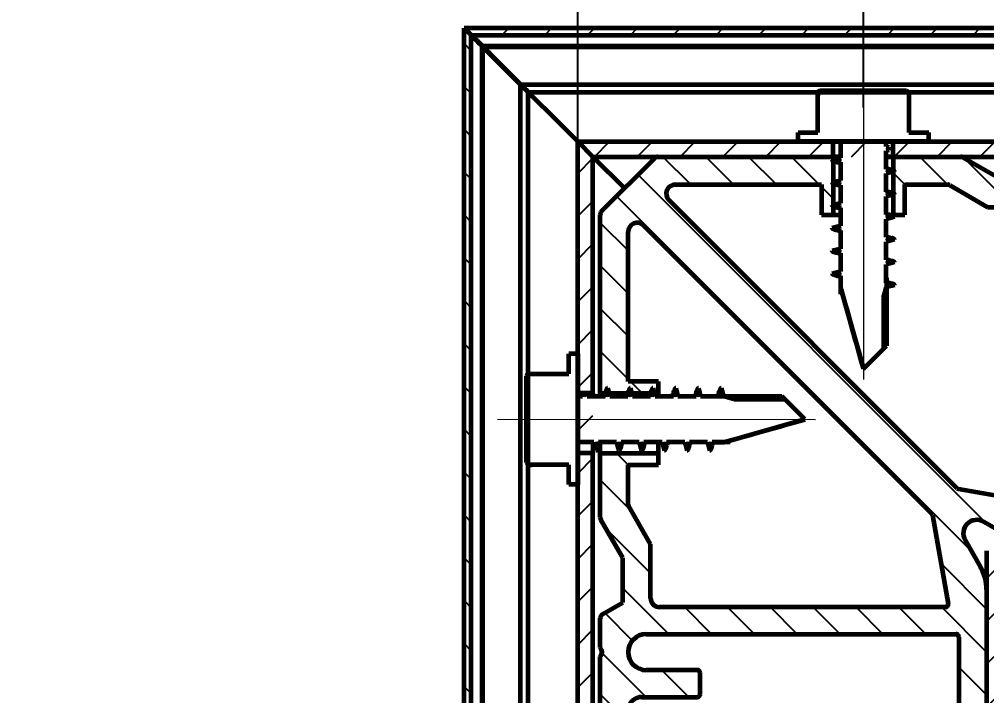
# Model space of a CAD drawing. Header units: millimetres. Extents: x 0 to 841, y 0 to 594.
# Drawn here: x 59.08 to 91.02, y 497.27 to 519.59 of the extents above; entities that cross this region are included whole.
import ezdxf

# ---------------------------------------------------------------- set-up
doc = ezdxf.new("R2010")
doc.units = ezdxf.units.MM
for name, pattern in [('K5LT_AXLED', [19.5, 15, -1.5, 1.5, -1.5]), ('K5LT_BASIC', [0]), ('K5LT_THIN', [0])]:
    doc.linetypes.add(name, pattern=pattern)
doc.layers.add('Системный слой', color=7, linetype='Continuous')
doc.styles.add('KDIMTEXTSTYLE', font='', dxfattribs={"width": 0.96, "oblique": 15, "height": 5})
doc.styles.get('KDIMTEXTSTYLE').set_extended_font_data('Gost Type AU')
doc.dimstyles.new('KDIMSTYLE (0.25)', dxfattribs={"dimtxt": 5, "dimasz": 1, "dimexe": 2, "dimexo": 0, "dimgap": 1, "dimtad": 1, "dimlfac": 4, "dimtxsty": 'KDIMTEXTSTYLE', "dimsah": 1, "dimcen": 0, "dimdle": 1, "dimadec": 0, "dimazin": 0, "dimtfac": 0.667, "dimtmove": 0, "dimatfit": 3, "dimfxl": 1, "dimtvp": 1, "dimtolj": 1, "dimtzin": 0, "dimarcsym": 0})
pattern_1 = [(45, (0, 0), (-0.7071068, 0.7071068), [])]
pattern_2 = [(135, (0, 0), (-0.7071068, -0.7071068), [])]

# ---------------------------------------------------------------- blocks, each defined once
blk = doc.blocks.new('U65')
at = {"layer": 'Системный слой', "color": 30, "linetype": 'K5LT_AXLED', "lineweight": 18, "true_color": 0xff8000}
blk.add_line((86.948, 518.204), (86.947, 507.704), dxfattribs=at)
at = {"layer": 'Системный слой', "color": 5, "linetype": 'K5LT_BASIC', "lineweight": 60, "true_color": 0x0000ff}
for p, q in [((85.443, 515.858), (85.443, 517.068)), ((85.523, 517.245), (85.448, 517.202)), ((85.448, 515.858), (85.448, 517.202)), ((85.523, 517.245), (88.373, 517.245)), ((88.373, 517.245), (88.448, 517.202)), ((88.448, 517.202), (88.448, 515.858)), ((84.792, 515.858), (85.448, 515.858)), ((84.792, 515.558), (84.792, 515.858)), ((88.448, 515.858), (89.104, 515.858)), ((89.104, 515.558), (89.104, 515.858)), ((86.198, 515.558), (84.792, 515.558)), ((86.198, 515.024), (86.198, 515.558)), ((89.104, 515.558), (87.698, 515.558)), ((87.698, 515.401), (87.698, 515.558)), ((87.698, 515.401), (87.792, 515.375)), ((87.792, 515.275), (87.698, 515.25)), ((87.698, 514.651), (87.698, 515.25)), ((87.792, 515.37), (87.792, 515.375)), ((87.792, 515.275), (87.792, 515.37)), ((86.089, 514.995), (85.917, 514.949)), ((85.917, 514.949), (86.198, 514.874)), ((85.917, 514.949), (86.198, 514.874)), ((86.089, 514.995), (86.104, 514.995)), ((86.198, 515.024), (86.104, 514.999)), ((86.104, 514.995), (86.104, 514.999)), ((86.198, 514.274), (86.198, 514.874)), ((86.198, 514.274), (86.198, 514.874)), ((87.698, 514.651), (87.979, 514.575)), ((87.698, 514.651), (87.979, 514.575)), ((87.979, 514.575), (87.698, 514.5)), ((87.979, 514.575), (87.698, 514.5)), ((87.698, 513.901), (87.698, 514.5)), ((87.698, 513.901), (87.698, 514.5)), ((86.198, 514.274), (85.917, 514.199)), ((86.198, 514.274), (85.917, 514.199)), ((85.917, 514.199), (86.198, 514.124)), ((85.917, 514.199), (86.198, 514.124)), ((86.198, 513.524), (86.198, 514.124)), ((86.198, 513.524), (86.198, 514.124)), ((87.698, 513.901), (87.979, 513.825)), ((87.698, 513.901), (87.979, 513.825)), ((87.979, 513.825), (87.698, 513.75)), ((87.979, 513.825), (87.698, 513.75)), ((87.698, 513.151), (87.698, 513.75)), ((87.698, 513.151), (87.698, 513.75)), ((86.198, 513.524), (85.917, 513.449)), ((86.198, 513.524), (85.917, 513.449)), ((85.917, 513.449), (86.198, 513.374)), ((85.917, 513.449), (86.198, 513.374)), ((86.198, 512.774), (86.198, 513.374)), ((86.198, 512.774), (86.198, 513.374)), ((87.698, 513.151), (87.979, 513.075)), ((87.698, 513.151), (87.979, 513.075)), ((87.979, 513.075), (87.698, 513)), ((87.979, 513.075), (87.698, 513)), ((87.698, 512.401), (87.698, 513)), ((87.698, 512.401), (87.698, 513)), ((86.198, 512.774), (85.917, 512.699)), ((86.198, 512.774), (85.917, 512.699)), ((85.917, 512.699), (86.198, 512.624)), ((85.917, 512.699), (86.198, 512.624)), ((86.198, 512.024), (86.198, 512.624)), ((86.198, 512.024), (86.198, 512.624)), ((87.698, 512.401), (87.979, 512.325)), ((87.698, 512.401), (87.979, 512.325)), ((87.979, 512.325), (87.698, 512.25)), ((87.979, 512.325), (87.698, 512.25)), ((86.198, 512.024), (85.917, 511.949)), ((86.198, 512.024), (85.917, 511.949)), ((85.917, 511.949), (86.198, 511.874)), ((85.917, 511.949), (86.198, 511.874)), ((87.698, 511.651), (87.698, 512.25)), ((87.698, 511.651), (87.698, 512.25)), ((86.198, 511.274), (86.198, 511.874)), ((86.198, 511.274), (86.198, 511.874)), ((87.698, 511.651), (87.979, 511.575)), ((87.698, 511.651), (87.979, 511.575)), ((87.979, 511.575), (87.698, 511.5)), ((87.979, 511.575), (87.698, 511.5)), ((87.698, 510.901), (87.698, 511.5)), ((87.698, 511.058), (87.698, 511.5)), ((86.198, 511.274), (85.917, 511.199)), ((86.198, 511.274), (85.917, 511.199)), ((85.917, 511.199), (86.198, 511.124)), ((85.917, 511.199), (86.198, 511.124)), ((86.197, 511.058), (86.197, 510.728)), ((86.198, 511.058), (86.197, 511.058)), ((86.198, 510.524), (86.198, 511.124)), ((86.198, 511.058), (86.198, 511.124)), ((87.707, 511.058), (87.698, 511.058)), ((87.707, 511.058), (87.707, 510.758)), ((87.707, 511.058), (87.707, 511.058)), ((87.707, 511.058), (87.707, 510.756)), ((86.197, 510.728), (86.948, 508.058)), ((87.609, 510.407), (87.707, 510.756)), ((87.698, 510.901), (87.979, 510.825)), ((87.979, 510.825), (87.698, 510.75)), ((87.698, 510.151), (87.698, 510.75)), ((87.707, 510.758), (87.707, 508.817)), ((87.609, 510.407), (87.609, 508.718)), ((87.698, 509.401), (87.698, 510)), ((87.609, 508.718), (87.707, 508.817)), ((86.948, 508.058), (87.609, 508.718))]:
    blk.add_line(p, q, dxfattribs=at)
for centre, radius, start, end in [((80.314, 495.378), 20.335, 73.1792, 73.7573), ((93.583, 534.146), 20.335, 253.1792, 253.7573), ((93.583, 534.146), 20.335, 253.1792, 253.7573), ((80.314, 494.628), 20.335, 73.1792, 73.7573), ((80.314, 494.628), 20.335, 73.1792, 73.7573), ((93.583, 533.396), 20.335, 253.1792, 253.7573), ((93.583, 533.396), 20.335, 253.1792, 253.7573), ((80.314, 493.878), 20.335, 73.1792, 73.7573), ((80.314, 493.878), 20.335, 73.1792, 73.7573), ((93.583, 532.646), 20.335, 253.1792, 253.7573), ((93.583, 532.646), 20.335, 253.1792, 253.7573), ((80.314, 493.128), 20.335, 73.1792, 73.7573), ((80.314, 493.128), 20.335, 73.1792, 73.7573), ((93.583, 531.896), 20.335, 253.1792, 253.7573), ((93.583, 531.896), 20.335, 253.1792, 253.7573), ((80.314, 492.378), 20.335, 73.1792, 73.7573), ((80.314, 492.378), 20.335, 73.1792, 73.7573), ((93.583, 531.146), 20.335, 253.1792, 253.7573), ((93.583, 531.146), 20.335, 253.1792, 253.7573), ((80.314, 491.628), 20.335, 73.1792, 73.7573), ((80.314, 491.628), 20.335, 73.1792, 73.7573), ((2024.053, 1053.373), 2012.4, 195.645247, 195.72246), ((93.583, 530.396), 20.335, 253.1792, 253.7573)]:
    blk.add_arc(centre, radius, start, end, dxfattribs=at)
blk.add_ellipse((86.944, 508.058), major_axis=(-1.023, -3.637), ratio=0.001695, start_param=-3.876304, end_param=-3.875464, dxfattribs=at)
blk.add_open_spline([(85.448, 517.202), (85.448, 517.201), (85.447, 517.197), (85.445, 517.169), (85.444, 517.121), (85.443, 517.068)], degree=3, knots=[0, 0, 0, 0, 1.363703, 2.07111, 6, 6, 6, 6], dxfattribs=at)
for points in [[(86.001, 514.901), (85.988, 514.905), (85.963, 514.913), (85.937, 514.925), (85.921, 514.937), (85.917, 514.945), (85.917, 514.949)], [(86.001, 514.901), (85.988, 514.905), (85.963, 514.913), (85.937, 514.925), (85.921, 514.937), (85.917, 514.945), (85.917, 514.949)], [(87.979, 514.575), (87.979, 514.579), (87.975, 514.587), (87.959, 514.599), (87.933, 514.611), (87.909, 514.619), (87.895, 514.623)], [(87.979, 514.575), (87.979, 514.579), (87.975, 514.587), (87.959, 514.599), (87.933, 514.611), (87.909, 514.619), (87.895, 514.623)], [(87.979, 514.575), (87.979, 514.579), (87.975, 514.587), (87.959, 514.599), (87.933, 514.611), (87.909, 514.619), (87.895, 514.623)], [(87.979, 514.575), (87.979, 514.579), (87.975, 514.587), (87.959, 514.599), (87.933, 514.611), (87.909, 514.619), (87.895, 514.623)], [(86.001, 514.151), (85.988, 514.155), (85.963, 514.163), (85.937, 514.175), (85.921, 514.187), (85.917, 514.195), (85.917, 514.199)], [(86.001, 514.151), (85.988, 514.155), (85.963, 514.163), (85.937, 514.175), (85.921, 514.187), (85.917, 514.195), (85.917, 514.199)], [(86.001, 514.151), (85.988, 514.155), (85.963, 514.163), (85.937, 514.175), (85.921, 514.187), (85.917, 514.195), (85.917, 514.199)], [(86.001, 514.151), (85.988, 514.155), (85.963, 514.163), (85.937, 514.175), (85.921, 514.187), (85.917, 514.195), (85.917, 514.199)], [(87.979, 513.825), (87.979, 513.829), (87.975, 513.837), (87.959, 513.849), (87.933, 513.861), (87.909, 513.869), (87.895, 513.873)], [(87.979, 513.825), (87.979, 513.829), (87.975, 513.837), (87.959, 513.849), (87.933, 513.861), (87.909, 513.869), (87.895, 513.873)], [(87.979, 513.825), (87.979, 513.829), (87.975, 513.837), (87.959, 513.849), (87.933, 513.861), (87.909, 513.869), (87.895, 513.873)], [(87.979, 513.825), (87.979, 513.829), (87.975, 513.837), (87.959, 513.849), (87.933, 513.861), (87.909, 513.869), (87.895, 513.873)], [(86.001, 513.401), (85.988, 513.405), (85.963, 513.413), (85.937, 513.425), (85.921, 513.437), (85.917, 513.445), (85.917, 513.449)], [(86.001, 513.401), (85.988, 513.405), (85.963, 513.413), (85.937, 513.425), (85.921, 513.437), (85.917, 513.445), (85.917, 513.449)], [(86.001, 513.401), (85.988, 513.405), (85.963, 513.413), (85.937, 513.425), (85.921, 513.437), (85.917, 513.445), (85.917, 513.449)], [(86.001, 513.401), (85.988, 513.405), (85.963, 513.413), (85.937, 513.425), (85.921, 513.437), (85.917, 513.445), (85.917, 513.449)], [(87.979, 513.075), (87.979, 513.079), (87.975, 513.087), (87.959, 513.099), (87.933, 513.111), (87.909, 513.119), (87.895, 513.123)], [(87.979, 513.075), (87.979, 513.079), (87.975, 513.087), (87.959, 513.099), (87.933, 513.111), (87.909, 513.119), (87.895, 513.123)], [(87.979, 513.075), (87.979, 513.079), (87.975, 513.087), (87.959, 513.099), (87.933, 513.111), (87.909, 513.119), (87.895, 513.123)], [(87.979, 513.075), (87.979, 513.079), (87.975, 513.087), (87.959, 513.099), (87.933, 513.111), (87.909, 513.119), (87.895, 513.123)], [(86.001, 512.651), (85.988, 512.655), (85.963, 512.663), (85.937, 512.675), (85.921, 512.687), (85.917, 512.695), (85.917, 512.699)], [(86.001, 512.651), (85.988, 512.655), (85.963, 512.663), (85.937, 512.675), (85.921, 512.687), (85.917, 512.695), (85.917, 512.699)], [(86.001, 512.651), (85.988, 512.655), (85.963, 512.663), (85.937, 512.675), (85.921, 512.687), (85.917, 512.695), (85.917, 512.699)], [(86.001, 512.651), (85.988, 512.655), (85.963, 512.663), (85.937, 512.675), (85.921, 512.687), (85.917, 512.695), (85.917, 512.699)], [(87.979, 512.325), (87.979, 512.329), (87.975, 512.337), (87.959, 512.349), (87.933, 512.361), (87.909, 512.369), (87.895, 512.373)], [(87.979, 512.325), (87.979, 512.329), (87.975, 512.337), (87.959, 512.349), (87.933, 512.361), (87.909, 512.369), (87.895, 512.373)], [(87.979, 512.325), (87.979, 512.329), (87.975, 512.337), (87.959, 512.349), (87.933, 512.361), (87.909, 512.369), (87.895, 512.373)], [(87.979, 512.325), (87.979, 512.329), (87.975, 512.337), (87.959, 512.349), (87.933, 512.361), (87.909, 512.369), (87.895, 512.373)], [(86.001, 511.901), (85.988, 511.905), (85.963, 511.913), (85.937, 511.925), (85.921, 511.937), (85.917, 511.945), (85.917, 511.949)], [(86.001, 511.901), (85.988, 511.905), (85.963, 511.913), (85.937, 511.925), (85.921, 511.937), (85.917, 511.945), (85.917, 511.949)], [(86.001, 511.901), (85.988, 511.905), (85.963, 511.913), (85.937, 511.925), (85.921, 511.937), (85.917, 511.945), (85.917, 511.949)], [(86.001, 511.901), (85.988, 511.905), (85.963, 511.913), (85.937, 511.925), (85.921, 511.937), (85.917, 511.945), (85.917, 511.949)], [(87.979, 511.575), (87.979, 511.579), (87.975, 511.587), (87.959, 511.599), (87.933, 511.611), (87.909, 511.619), (87.895, 511.623)], [(87.979, 511.575), (87.979, 511.579), (87.975, 511.587), (87.959, 511.599), (87.933, 511.611), (87.909, 511.619), (87.895, 511.623)], [(87.979, 511.575), (87.979, 511.579), (87.975, 511.587), (87.959, 511.599), (87.933, 511.611), (87.909, 511.619), (87.895, 511.623)], [(87.979, 511.575), (87.979, 511.579), (87.975, 511.587), (87.959, 511.599), (87.933, 511.611), (87.909, 511.619), (87.895, 511.623)], [(86.012, 511.148), (86, 511.151), (85.977, 511.158), (85.951, 511.168), (85.931, 511.179), (85.92, 511.189), (85.917, 511.196), (85.917, 511.199)], [(86.012, 511.148), (86, 511.151), (85.977, 511.158), (85.951, 511.168), (85.931, 511.179), (85.92, 511.189), (85.917, 511.196), (85.917, 511.199)], [(86.001, 511.151), (85.988, 511.155), (85.963, 511.163), (85.937, 511.175), (85.921, 511.187), (85.917, 511.195), (85.917, 511.199)], [(86.001, 511.151), (85.988, 511.155), (85.963, 511.163), (85.937, 511.175), (85.921, 511.187), (85.917, 511.195), (85.917, 511.199)], [(87.979, 510.825), (87.979, 510.829), (87.975, 510.837), (87.959, 510.849), (87.933, 510.861), (87.909, 510.869), (87.895, 510.873)], [(87.979, 510.825), (87.979, 510.829), (87.975, 510.837), (87.959, 510.849), (87.933, 510.861), (87.909, 510.869), (87.895, 510.873)]]:
    blk.add_open_spline(points, degree=3, dxfattribs=at)
blk = doc.blocks.new('U68')
at = {"layer": 'Системный слой', "color": 5, "linetype": 'K5LT_BASIC', "lineweight": 60, "true_color": 0x0000ff}
for p, q in [((77.517, 508.55), (77.217, 508.55)), ((77.217, 507.893), (77.217, 508.55)), ((77.517, 508.55), (77.517, 507.143)), ((75.83, 507.818), (75.873, 507.893)), ((75.83, 504.968), (75.83, 507.818)), ((75.873, 507.893), (77.217, 507.893)), ((77.674, 507.143), (77.699, 507.237)), ((77.705, 507.237), (77.699, 507.237)), ((77.8, 507.237), (77.705, 507.237)), ((77.8, 507.237), (77.825, 507.143)), ((78.424, 507.143), (78.5, 507.425)), ((78.424, 507.143), (78.5, 507.425)), ((78.5, 507.425), (78.575, 507.143)), ((78.5, 507.425), (78.575, 507.143)), ((79.174, 507.143), (79.25, 507.425)), ((79.174, 507.143), (79.25, 507.425)), ((79.25, 507.425), (79.325, 507.143)), ((79.25, 507.425), (79.325, 507.143)), ((79.924, 507.143), (80, 507.425)), ((79.924, 507.143), (80, 507.425)), ((80, 507.425), (80.075, 507.143)), ((80, 507.425), (80.075, 507.143)), ((80.674, 507.143), (80.75, 507.425)), ((80.674, 507.143), (80.75, 507.425)), ((80.75, 507.425), (80.825, 507.143)), ((80.75, 507.425), (80.825, 507.143)), ((81.424, 507.143), (81.5, 507.425)), ((81.424, 507.143), (81.5, 507.425)), ((81.5, 507.425), (81.575, 507.143)), ((81.5, 507.425), (81.575, 507.143)), ((82.017, 507.153), (82.317, 507.153)), ((82.017, 507.153), (82.017, 507.152)), ((82.017, 507.152), (82.017, 507.143)), ((82.017, 507.152), (82.319, 507.152)), ((82.174, 507.143), (82.25, 507.425)), ((82.25, 507.425), (82.325, 507.143)), ((82.317, 507.153), (84.258, 507.153)), ((82.668, 507.054), (82.319, 507.152)), ((84.356, 507.054), (84.258, 507.153)), ((77.674, 507.143), (77.517, 507.143)), ((78.424, 507.143), (77.825, 507.143)), ((79.174, 507.143), (78.575, 507.143)), ((79.174, 507.143), (78.575, 507.143)), ((79.924, 507.143), (79.325, 507.143)), ((79.924, 507.143), (79.325, 507.143)), ((80.674, 507.143), (80.075, 507.143)), ((80.674, 507.143), (80.075, 507.143)), ((81.424, 507.143), (80.825, 507.143)), ((81.424, 507.143), (80.825, 507.143)), ((82.174, 507.143), (81.575, 507.143)), ((82.017, 507.143), (81.575, 507.143)), ((82.924, 507.143), (82.325, 507.143)), ((82.668, 507.054), (84.356, 507.054)), ((83.674, 507.143), (83.075, 507.143)), ((85.017, 506.393), (84.356, 507.054)), ((82.347, 505.642), (85.017, 506.393)), ((78.05, 505.643), (77.517, 505.643)), ((77.517, 505.643), (77.517, 504.237)), ((78.05, 505.643), (78.076, 505.55)), ((78.126, 505.362), (78.201, 505.643)), ((78.126, 505.362), (78.201, 505.643)), ((78.8, 505.643), (78.201, 505.643)), ((78.8, 505.643), (78.201, 505.643)), ((78.8, 505.643), (78.876, 505.362)), ((78.8, 505.643), (78.876, 505.362)), ((78.876, 505.362), (78.951, 505.643)), ((78.876, 505.362), (78.951, 505.643)), ((79.55, 505.643), (78.951, 505.643)), ((79.55, 505.643), (78.951, 505.643)), ((79.55, 505.643), (79.626, 505.362)), ((79.55, 505.643), (79.626, 505.362)), ((79.626, 505.362), (79.701, 505.643)), ((79.626, 505.362), (79.701, 505.643)), ((80.3, 505.643), (79.701, 505.643)), ((80.3, 505.643), (79.701, 505.643)), ((80.3, 505.643), (80.376, 505.362)), ((80.3, 505.643), (80.376, 505.362)), ((80.376, 505.362), (80.451, 505.643)), ((80.376, 505.362), (80.451, 505.643)), ((81.05, 505.643), (80.451, 505.643)), ((81.05, 505.643), (80.451, 505.643)), ((81.05, 505.643), (81.126, 505.362)), ((81.05, 505.643), (81.126, 505.362)), ((81.126, 505.362), (81.201, 505.643)), ((81.126, 505.362), (81.201, 505.643)), ((81.8, 505.643), (81.201, 505.643)), ((81.8, 505.643), (81.201, 505.643)), ((81.8, 505.643), (81.876, 505.362)), ((81.8, 505.643), (81.876, 505.362)), ((81.876, 505.362), (81.951, 505.643)), ((81.876, 505.362), (81.951, 505.643)), ((82.55, 505.643), (81.951, 505.643)), ((82.017, 505.643), (81.951, 505.643)), ((82.017, 505.643), (82.017, 505.642)), ((82.017, 505.642), (82.347, 505.642)), ((78.08, 505.55), (78.076, 505.55)), ((78.08, 505.534), (78.08, 505.55)), ((78.08, 505.534), (78.126, 505.362)), ((75.83, 504.968), (75.873, 504.893)), ((77.217, 504.893), (75.873, 504.893)), ((77.217, 504.888), (76.007, 504.888)), ((77.217, 504.237), (77.217, 504.893)), ((77.517, 504.237), (77.217, 504.237))]:
    blk.add_line(p, q, dxfattribs=at)
at = {"layer": 'Системный слой', "color": 30, "linetype": 'K5LT_AXLED', "lineweight": 18, "true_color": 0xff8000}
blk.add_line((74.871, 506.394), (85.371, 506.392), dxfattribs=at)
at = {"layer": 'Системный слой', "color": 5, "linetype": 'K5LT_BASIC', "lineweight": 60, "true_color": 0x0000ff}
for centre, radius, start, end in [((58.928, 513.028), 20.335, 343.1792, 343.7573), ((58.928, 513.028), 20.335, 343.1792, 343.7573), ((59.678, 513.028), 20.335, 343.1792, 343.7573), ((59.678, 513.028), 20.335, 343.1792, 343.7573), ((60.428, 513.028), 20.335, 343.1792, 343.7573), ((60.428, 513.028), 20.335, 343.1792, 343.7573), ((61.178, 513.028), 20.335, 343.1792, 343.7573), ((61.178, 513.028), 20.335, 343.1792, 343.7573), ((61.928, 513.028), 20.335, 343.1792, 343.7573), ((61.928, 513.028), 20.335, 343.1792, 343.7573), ((62.678, 513.028), 20.335, 343.1792, 343.7573), ((-460.299, 2443.498), 2012.4, 285.645247, 285.72246), ((97.697, 499.759), 20.335, 163.1792, 163.7573), ((98.447, 499.759), 20.335, 163.1792, 163.7573), ((98.447, 499.759), 20.335, 163.1792, 163.7573), ((99.197, 499.759), 20.335, 163.1792, 163.7573), ((99.197, 499.759), 20.335, 163.1792, 163.7573), ((99.947, 499.759), 20.335, 163.1792, 163.7573), ((99.947, 499.759), 20.335, 163.1792, 163.7573), ((100.697, 499.759), 20.335, 163.1792, 163.7573), ((100.697, 499.759), 20.335, 163.1792, 163.7573), ((101.447, 499.759), 20.335, 163.1792, 163.7573), ((101.447, 499.759), 20.335, 163.1792, 163.7573)]:
    blk.add_arc(centre, radius, start, end, dxfattribs=at)
blk.add_ellipse((85.017, 506.389), major_axis=(3.637, -1.023), ratio=0.001695, start_param=-3.876304, end_param=-3.875464, dxfattribs=at)
for points in [[(78.5, 507.425), (78.496, 507.425), (78.488, 507.421), (78.476, 507.405), (78.464, 507.378), (78.455, 507.354), (78.451, 507.34)], [(78.5, 507.425), (78.496, 507.425), (78.488, 507.421), (78.476, 507.405), (78.464, 507.378), (78.455, 507.354), (78.451, 507.34)], [(78.5, 507.425), (78.496, 507.425), (78.488, 507.421), (78.476, 507.405), (78.464, 507.378), (78.455, 507.354), (78.451, 507.34)], [(78.5, 507.425), (78.496, 507.425), (78.488, 507.421), (78.476, 507.405), (78.464, 507.378), (78.455, 507.354), (78.451, 507.34)], [(79.25, 507.425), (79.246, 507.425), (79.238, 507.421), (79.226, 507.405), (79.214, 507.378), (79.205, 507.354), (79.201, 507.34)], [(79.25, 507.425), (79.246, 507.425), (79.238, 507.421), (79.226, 507.405), (79.214, 507.378), (79.205, 507.354), (79.201, 507.34)], [(79.25, 507.425), (79.246, 507.425), (79.238, 507.421), (79.226, 507.405), (79.214, 507.378), (79.205, 507.354), (79.201, 507.34)], [(79.25, 507.425), (79.246, 507.425), (79.238, 507.421), (79.226, 507.405), (79.214, 507.378), (79.205, 507.354), (79.201, 507.34)], [(80, 507.425), (79.996, 507.425), (79.988, 507.421), (79.976, 507.405), (79.964, 507.378), (79.955, 507.354), (79.951, 507.34)], [(80, 507.425), (79.996, 507.425), (79.988, 507.421), (79.976, 507.405), (79.964, 507.378), (79.955, 507.354), (79.951, 507.34)], [(80, 507.425), (79.996, 507.425), (79.988, 507.421), (79.976, 507.405), (79.964, 507.378), (79.955, 507.354), (79.951, 507.34)], [(80, 507.425), (79.996, 507.425), (79.988, 507.421), (79.976, 507.405), (79.964, 507.378), (79.955, 507.354), (79.951, 507.34)], [(80.75, 507.425), (80.746, 507.425), (80.738, 507.421), (80.726, 507.405), (80.714, 507.378), (80.705, 507.354), (80.701, 507.34)], [(80.75, 507.425), (80.746, 507.425), (80.738, 507.421), (80.726, 507.405), (80.714, 507.378), (80.705, 507.354), (80.701, 507.34)], [(80.75, 507.425), (80.746, 507.425), (80.738, 507.421), (80.726, 507.405), (80.714, 507.378), (80.705, 507.354), (80.701, 507.34)], [(80.75, 507.425), (80.746, 507.425), (80.738, 507.421), (80.726, 507.405), (80.714, 507.378), (80.705, 507.354), (80.701, 507.34)], [(81.5, 507.425), (81.496, 507.425), (81.488, 507.421), (81.476, 507.405), (81.464, 507.378), (81.455, 507.354), (81.451, 507.34)], [(81.5, 507.425), (81.496, 507.425), (81.488, 507.421), (81.476, 507.405), (81.464, 507.378), (81.455, 507.354), (81.451, 507.34)], [(81.5, 507.425), (81.496, 507.425), (81.488, 507.421), (81.476, 507.405), (81.464, 507.378), (81.455, 507.354), (81.451, 507.34)], [(81.5, 507.425), (81.496, 507.425), (81.488, 507.421), (81.476, 507.405), (81.464, 507.378), (81.455, 507.354), (81.451, 507.34)], [(82.25, 507.425), (82.246, 507.425), (82.238, 507.421), (82.226, 507.405), (82.214, 507.378), (82.205, 507.354), (82.201, 507.34)], [(82.25, 507.425), (82.246, 507.425), (82.238, 507.421), (82.226, 507.405), (82.214, 507.378), (82.205, 507.354), (82.201, 507.34)], [(78.174, 505.447), (78.17, 505.433), (78.162, 505.409), (78.15, 505.382), (78.138, 505.366), (78.13, 505.362), (78.126, 505.362)], [(78.174, 505.447), (78.17, 505.433), (78.162, 505.409), (78.15, 505.382), (78.138, 505.366), (78.13, 505.362), (78.126, 505.362)], [(78.924, 505.447), (78.92, 505.433), (78.912, 505.409), (78.9, 505.382), (78.888, 505.366), (78.88, 505.362), (78.876, 505.362)], [(78.924, 505.447), (78.92, 505.433), (78.912, 505.409), (78.9, 505.382), (78.888, 505.366), (78.88, 505.362), (78.876, 505.362)], [(78.924, 505.447), (78.92, 505.433), (78.912, 505.409), (78.9, 505.382), (78.888, 505.366), (78.88, 505.362), (78.876, 505.362)], [(78.924, 505.447), (78.92, 505.433), (78.912, 505.409), (78.9, 505.382), (78.888, 505.366), (78.88, 505.362), (78.876, 505.362)], [(79.674, 505.447), (79.67, 505.433), (79.662, 505.409), (79.65, 505.382), (79.638, 505.366), (79.63, 505.362), (79.626, 505.362)], [(79.674, 505.447), (79.67, 505.433), (79.662, 505.409), (79.65, 505.382), (79.638, 505.366), (79.63, 505.362), (79.626, 505.362)], [(79.674, 505.447), (79.67, 505.433), (79.662, 505.409), (79.65, 505.382), (79.638, 505.366), (79.63, 505.362), (79.626, 505.362)], [(79.674, 505.447), (79.67, 505.433), (79.662, 505.409), (79.65, 505.382), (79.638, 505.366), (79.63, 505.362), (79.626, 505.362)], [(80.424, 505.447), (80.42, 505.433), (80.412, 505.409), (80.4, 505.382), (80.388, 505.366), (80.38, 505.362), (80.376, 505.362)], [(80.424, 505.447), (80.42, 505.433), (80.412, 505.409), (80.4, 505.382), (80.388, 505.366), (80.38, 505.362), (80.376, 505.362)], [(80.424, 505.447), (80.42, 505.433), (80.412, 505.409), (80.4, 505.382), (80.388, 505.366), (80.38, 505.362), (80.376, 505.362)], [(80.424, 505.447), (80.42, 505.433), (80.412, 505.409), (80.4, 505.382), (80.388, 505.366), (80.38, 505.362), (80.376, 505.362)], [(81.174, 505.447), (81.17, 505.433), (81.162, 505.409), (81.15, 505.382), (81.138, 505.366), (81.13, 505.362), (81.126, 505.362)], [(81.174, 505.447), (81.17, 505.433), (81.162, 505.409), (81.15, 505.382), (81.138, 505.366), (81.13, 505.362), (81.126, 505.362)], [(81.174, 505.447), (81.17, 505.433), (81.162, 505.409), (81.15, 505.382), (81.138, 505.366), (81.13, 505.362), (81.126, 505.362)], [(81.174, 505.447), (81.17, 505.433), (81.162, 505.409), (81.15, 505.382), (81.138, 505.366), (81.13, 505.362), (81.126, 505.362)], [(81.927, 505.457), (81.923, 505.445), (81.917, 505.423), (81.906, 505.396), (81.896, 505.377), (81.886, 505.365), (81.879, 505.362), (81.876, 505.362)], [(81.927, 505.457), (81.923, 505.445), (81.917, 505.423), (81.906, 505.396), (81.896, 505.377), (81.886, 505.365), (81.879, 505.362), (81.876, 505.362)], [(81.924, 505.447), (81.92, 505.433), (81.912, 505.409), (81.9, 505.382), (81.888, 505.366), (81.88, 505.362), (81.876, 505.362)], [(81.924, 505.447), (81.92, 505.433), (81.912, 505.409), (81.9, 505.382), (81.888, 505.366), (81.88, 505.362), (81.876, 505.362)]]:
    blk.add_open_spline(points, degree=3, dxfattribs=at)
blk.add_open_spline([(75.873, 504.893), (75.873, 504.893), (75.878, 504.892), (75.906, 504.89), (75.954, 504.889), (76.007, 504.888)], degree=3, knots=[0, 0, 0, 0, 1.363703, 2.07111, 6, 6, 6, 6], dxfattribs=at)
blk = doc.blocks.new('U69')
at = {"layer": 'Системный слой'}
h = blk.add_hatch(dxfattribs=at)
h.set_pattern_fill('Металл', angle=135, style=0, pattern_type=0)
h.set_pattern_definition(pattern_2)
h.paths.add_polyline_path([(97.748, 515.058), (94.755, 515.058), (94.601, 514.998), (94.458, 515.058), (93.489, 515.058), (93.384, 515.014), (93.36, 514.983), (92.975, 514.316), (91.492, 514.316), (90.242, 515.038), (90.168, 515.058), (87.927, 515.058), (87.927, 513.138), (88.311, 513.138), (88.311, 514.138), (89.723, 514.138), (89.797, 514.118), (91.047, 513.396), (92.827, 513.396), (93.036, 513.309), (93.123, 513.1), (93.123, 503.661), (93.097, 503.598), (93.034, 503.572), (93.019, 503.573), (90.091, 504.089), (90.044, 504.114), (80.527, 513.632), (80.44, 513.841), (80.527, 514.051), (80.736, 514.138), (85.561, 514.138), (85.561, 513.138), (85.946, 513.138), (85.946, 515.058), (80.162, 515.058), (80.057, 515.014), (78.305, 513.262), (78.262, 513.157), (78.262, 507.253), (80.181, 507.253), (80.181, 507.637), (79.181, 507.637), (79.181, 512.583), (79.268, 512.793), (79.478, 512.879), (79.688, 512.793), (89.205, 503.275), (89.23, 503.228), (89.746, 500.3), (89.731, 500.234), (89.674, 500.197), (89.658, 500.196), (80.219, 500.196), (80.01, 500.283), (79.923, 500.492), (79.923, 502.272), (79.201, 503.522), (79.181, 503.597), (79.181, 504.887), (80.181, 504.887), (80.181, 505.272), (78.262, 505.272), (78.262, 503.152), (78.281, 503.077), (79.003, 501.827), (79.003, 500.344), (78.336, 499.959), (78.267, 499.869), (78.262, 499.83), (78.262, 498.861), (78.321, 498.707), (78.262, 498.564), (78.262, 495.642), (80.181, 495.642), (80.181, 496.026), (79.181, 496.026), (79.181, 496.784), (79.311, 497.099), (79.626, 497.229), (81.465, 497.229), (81.528, 497.255), (81.554, 497.318), (81.554, 498.03), (81.528, 498.093), (81.465, 498.119), (79.774, 498.119), (79.338, 498.311), (79.183, 498.762), (79.41, 499.181), (79.774, 499.306), (90.009, 499.306), (90.072, 499.28), (90.098, 499.217), (90.098, 493.205), (90.095, 493.182), (89.448, 490.769), (89.407, 490.715), (89.362, 490.703), (79.917, 490.703), (79.854, 490.729), (79.831, 490.769), (79.184, 493.182), (79.181, 493.205), (79.181, 493.276), (80.181, 493.276), (80.181, 493.661), (78.262, 493.661), (78.262, 493.076), (79.106, 489.923), (79.176, 489.833), (79.25, 489.813), (90.029, 489.813), (90.134, 489.857), (90.172, 489.923), (91.017, 493.076), (91.017, 500.776), (90.821, 501.514), (90.818, 501.517), (90.306, 502.406), (90.261, 502.743), (90.468, 503.014), (90.806, 503.058), (90.913, 503.014), (91.802, 502.501), (92.539, 502.302), (92.543, 502.302), (100.243, 502.302), (103.396, 503.147), (103.486, 503.216), (103.506, 503.29), (103.506, 514.069), (103.462, 514.174), (103.396, 514.213), (100.243, 515.058), (99.729, 515.058), (99.729, 513.138), (100.114, 513.138), (100.114, 514.138), (100.137, 514.135), (102.55, 513.488), (102.604, 513.447), (102.616, 513.402), (102.616, 503.957), (102.59, 503.894), (102.55, 503.871), (100.137, 503.225), (100.114, 503.222), (94.102, 503.222), (94.039, 503.248), (94.013, 503.311), (94.013, 513.545), (94.205, 513.981), (94.656, 514.136), (95.075, 513.909), (95.2, 513.545), (95.2, 511.854), (95.226, 511.791), (95.289, 511.765), (96.001, 511.765), (96.064, 511.791), (96.09, 511.854), (96.09, 513.693), (96.22, 514.008), (96.535, 514.138), (97.364, 514.138), (97.364, 513.138), (97.748, 513.138)])
at = {"layer": 'Системный слой', "color": 5, "linetype": 'K5LT_BASIC', "lineweight": 60, "true_color": 0x0000ff}
for p, q in [((77.517, 507.261), (77.517, 515.558)), ((77.517, 515.558), (78.017, 515.058)), ((77.517, 515.558), (78.017, 515.058)), ((77.517, 515.558), (85.946, 515.558)), ((87.929, 515.558), (85.946, 515.558)), ((85.946, 515.058), (85.946, 515.558)), ((85.946, 515.558), (85.946, 515.558)), ((87.929, 515.558), (87.93, 515.558)), ((87.93, 515.058), (87.93, 515.558)), ((87.93, 515.558), (97.748, 515.558)), ((99.731, 515.558), (97.748, 515.558)), ((97.748, 515.058), (97.748, 515.558)), ((97.748, 515.558), (97.748, 515.558)), ((99.731, 515.558), (99.732, 515.558)), ((99.732, 515.058), (99.732, 515.558)), ((78.017, 507.261), (78.017, 515.058)), ((78.017, 515.058), (85.946, 515.058)), ((78.017, 515.058), (79.059, 514.016)), ((78.017, 515.058), (79.059, 514.016)), ((78.305, 513.262), (80.057, 515.014)), ((80.162, 515.058), (85.946, 515.058)), ((85.946, 515.058), (85.946, 513.138)), ((86.198, 515.058), (85.946, 515.058)), ((87.927, 515.058), (87.698, 515.058)), ((87.927, 515.058), (87.927, 513.138)), ((87.927, 515.058), (90.168, 515.058)), ((87.93, 515.058), (97.748, 515.058)), ((90.242, 515.038), (91.492, 514.316)), ((92.975, 514.316), (93.36, 514.983)), ((93.489, 515.058), (94.458, 515.058)), ((94.755, 515.058), (97.748, 515.058)), ((97.748, 515.058), (97.748, 513.138)), ((98, 515.058), (97.748, 515.058)), ((98.75, 515.058), (98.749, 515.058)), ((99.729, 515.058), (99.5, 515.058)), ((99.729, 515.058), (99.729, 513.138)), ((99.729, 515.058), (100.243, 515.058)), ((100.243, 515.058), (103.396, 514.213)), ((91.492, 514.316), (92.975, 514.316)), ((80.736, 514.138), (85.561, 514.138)), ((85.561, 514.138), (85.561, 513.138)), ((88.311, 514.138), (89.723, 514.138)), ((88.311, 513.138), (88.311, 514.138)), ((89.797, 514.118), (91.047, 513.396)), ((96.535, 514.138), (97.364, 514.138)), ((97.364, 514.138), (97.364, 513.138)), ((100.114, 513.138), (100.114, 514.138)), ((100.137, 514.135), (102.55, 513.488)), ((103.506, 514.069), (103.506, 503.29)), ((90.044, 504.114), (80.527, 513.632)), ((94.013, 503.311), (94.013, 513.545)), ((95.2, 513.545), (95.2, 511.854)), ((96.09, 511.854), (96.09, 513.693)), ((91.047, 513.396), (92.827, 513.396)), ((102.616, 513.402), (102.616, 503.957)), ((78.262, 507.253), (78.262, 513.157)), ((85.561, 513.138), (85.946, 513.138)), ((85.946, 513.138), (86.198, 513.138)), ((87.745, 513.138), (87.927, 513.138)), ((87.927, 513.138), (88.311, 513.138)), ((93.123, 513.1), (93.123, 503.661)), ((97.364, 513.138), (97.748, 513.138)), ((97.748, 513.138), (98, 513.138)), ((98.749, 513.138), (98.749, 513.138)), ((99.547, 513.138), (99.729, 513.138)), ((99.729, 513.138), (100.114, 513.138)), ((79.181, 507.637), (79.181, 512.583)), ((79.688, 512.793), (89.205, 503.275)), ((95.289, 511.765), (96.001, 511.765)), ((80.181, 507.637), (79.181, 507.637)), ((80.181, 507.253), (80.181, 507.637)), ((78.017, 507.261), (77.517, 507.261)), ((77.517, 507.261), (77.517, 505.274)), ((78.017, 507.261), (78.017, 507.143)), ((78.262, 507.253), (80.181, 507.253)), ((78.262, 507.143), (78.262, 507.253)), ((80.181, 507.143), (80.181, 507.253)), ((78.017, 505.643), (78.017, 505.274)), ((78.262, 505.272), (78.262, 505.643)), ((80.181, 505.272), (80.181, 505.643)), ((77.517, 495.594), (77.517, 505.274)), ((78.017, 505.274), (77.517, 505.274)), ((78.017, 495.594), (78.017, 505.274)), ((78.262, 505.272), (80.181, 505.272)), ((78.262, 503.152), (78.262, 505.272)), ((80.181, 504.887), (80.181, 505.272)), ((79.181, 503.597), (79.181, 504.887)), ((79.181, 504.887), (80.181, 504.887)), ((93.019, 503.573), (90.091, 504.089)), ((102.55, 503.871), (100.137, 503.225)), ((79.923, 502.272), (79.201, 503.522)), ((79.003, 501.827), (78.281, 503.077)), ((89.23, 503.228), (89.746, 500.3)), ((91.802, 502.501), (90.913, 503.014)), ((100.114, 503.222), (94.102, 503.222)), ((103.396, 503.147), (100.243, 502.302)), ((90.306, 502.406), (90.818, 501.517)), ((79.923, 500.492), (79.923, 502.272)), ((100.243, 502.302), (92.543, 502.302)), ((79.003, 500.344), (79.003, 501.827)), ((91.017, 500.776), (91.017, 493.076)), ((78.336, 499.959), (79.003, 500.344)), ((89.658, 500.196), (80.219, 500.196)), ((78.262, 498.861), (78.262, 499.83)), ((79.774, 499.306), (90.009, 499.306)), ((90.098, 499.217), (90.098, 493.205)), ((78.262, 495.642), (78.262, 498.564)), ((81.465, 498.119), (79.774, 498.119)), ((81.554, 497.318), (81.554, 498.03)), ((79.626, 497.229), (81.465, 497.229)), ((79.181, 496.026), (79.181, 496.784)), ((80.181, 496.026), (79.181, 496.026)), ((80.181, 495.642), (80.181, 496.026)), ((78.017, 495.594), (77.517, 495.594)), ((77.517, 495.594), (77.517, 493.606)), ((78.017, 495.594), (78.017, 495.342)), ((78.262, 495.642), (80.181, 495.642)), ((78.262, 495.342), (78.262, 495.642)), ((80.181, 495.342), (80.181, 495.642)), ((78.017, 493.842), (78.017, 493.606)), ((78.262, 493.661), (78.262, 493.842)), ((80.181, 493.661), (80.181, 493.842)), ((78.017, 493.606), (77.517, 493.606)), ((78.262, 493.076), (78.262, 493.661)), ((78.262, 493.661), (80.181, 493.661)), ((80.181, 493.276), (80.181, 493.661)), ((79.181, 493.205), (79.181, 493.276)), ((79.181, 493.276), (80.181, 493.276)), ((79.831, 490.769), (79.184, 493.182)), ((90.095, 493.182), (89.448, 490.769)), ((79.106, 489.923), (78.262, 493.076)), ((91.017, 493.076), (90.172, 489.923)), ((89.362, 490.703), (79.917, 490.703)), ((90.029, 489.813), (79.25, 489.813))]:
    blk.add_line(p, q, dxfattribs=at)
for centre, radius, start, end in [((86.938, 515.425), 1, 172.4004, 172.536), ((86.938, 515.425), 1, 7.464, 7.5996), ((98.74, 515.425), 1, 172.4004, 172.536), ((98.74, 515.425), 1, 7.464, 7.5996), ((80.162, 514.909), 0.148, 90, 135), ((90.168, 514.909), 0.148, 60, 90), ((93.489, 514.909), 0.148, 90, 150), ((94.607, 515.213), 0.215, 226.3972, 313.6028), ((103.357, 514.069), 0.148, 0, 75), ((80.736, 513.841), 0.297, 90, 225), ((89.723, 513.99), 0.148, 60, 90), ((94.607, 513.545), 0.593, 0, 180), ((96.535, 513.693), 0.445, 90, 180), ((100.114, 514.049), 0.089, 75, 90), ((78.41, 513.157), 0.148, 135, 180), ((92.827, 513.1), 0.297, 0, 90), ((102.527, 513.402), 0.089, 0, 75), ((79.478, 512.583), 0.297, 45, 180), ((95.289, 511.854), 0.089, 180, 270), ((96.001, 511.854), 0.089, 270, 0), ((90.107, 504.177), 0.089, 225, 260), ((93.034, 503.661), 0.089, 260, 0), ((102.527, 503.957), 0.089, 285, 0), ((79.329, 503.597), 0.148, 180, 210), ((78.41, 503.152), 0.148, 180, 210), ((89.142, 503.212), 0.089, 10, 45), ((90.691, 502.628), 0.445, 60, 210), ((94.102, 503.311), 0.089, 180, 270), ((100.114, 503.311), 0.089, 270, 285), ((103.357, 503.29), 0.148, 285, 0), ((92.543, 503.785), 1.483, 240, 270), ((89.534, 500.776), 1.483, 0, 30), ((80.219, 500.492), 0.297, 180, 270), ((89.658, 500.285), 0.089, 270, 10), ((78.41, 499.83), 0.148, 120, 180), ((79.774, 498.713), 0.593, 90, 270), ((90.009, 499.217), 0.089, 0, 90), ((78.106, 498.713), 0.215, 316.3972, 43.6028), ((81.465, 498.03), 0.089, 0, 90), ((81.465, 497.318), 0.089, 270, 0), ((79.626, 496.784), 0.445, 90, 180), ((79.27, 493.205), 0.089, 180, 195), ((90.009, 493.205), 0.089, 345, 0), ((79.917, 490.792), 0.089, 195, 270), ((89.362, 490.792), 0.089, 270, 345), ((79.25, 489.962), 0.148, 195, 270), ((90.029, 489.962), 0.148, 270, 345)]:
    blk.add_arc(centre, radius, start, end, dxfattribs=at)
blk = doc.blocks.new('KDIMARROW_02')
at = {"layer": 'Системный слой'}
blk.add_hatch(color=0, dxfattribs=at).paths.add_polyline_path([(4.5, 0), (5, 0.658), (0, 0), (5, -0.658)])
at = {"layer": 'Системный слой', "color": 0, "linetype": 'K5LT_THIN', "lineweight": 18}
for p, q in [((5, 0.658), (0, 0)), ((4.5, 0), (5, 0.658)), ((0, 0), (-1, 0)), ((0, 0), (5, -0.658)), ((0, 0), (7, 0)), ((5, -0.658), (4.5, 0))]:
    blk.add_line(p, q, dxfattribs=at)
blk = doc.blocks.new('KDIMARROW_01')
at = {"layer": 'Системный слой'}
blk.add_hatch(color=0, dxfattribs=at).paths.add_polyline_path([(0, 0), (-5, 0.658), (-4.5, 0), (-5, -0.658)])
at = {"layer": 'Системный слой', "color": 0, "linetype": 'K5LT_THIN', "lineweight": 18}
for p, q in [((-4.5, 0), (-5, 0.658)), ((-5, 0.658), (0, 0)), ((0, 0), (-5, -0.658)), ((-5, -0.658), (-4.5, 0)), ((0, 0), (-1, 0))]:
    blk.add_line(p, q, dxfattribs=at)

msp = doc.modelspace()

# ---------------------------------------------------------------- hatches: boundary and pattern name
at = {"layer": 'Системный слой'}
h = msp.add_hatch(dxfattribs=at)
h.set_pattern_fill('Металл', angle=135, style=0, pattern_type=0)
h.set_pattern_definition(pattern_2)
h.paths.add_polyline_path([(73.7621, 519.3061), (73.7621, 477.1703), (73.9996, 477.1703), (73.9996, 519.0693), (73.7628, 519.3061)])
h = msp.add_hatch(dxfattribs=at)
h.set_pattern_fill('Металл', angle=45, style=0, pattern_type=0)
h.set_pattern_definition(pattern_1)
h.paths.add_polyline_path([(115.9111, 519.3126), (73.7686, 519.3126), (73.7686, 519.3119), (74.0054, 519.0751), (115.9111, 519.0751)])
h = msp.add_hatch(dxfattribs=at)
h.set_pattern_fill('Металл', angle=45, style=0, pattern_type=0)
h.set_pattern_definition(pattern_1)
h.paths.add_polyline_path([(78.0172, 515.0576), (115.9111, 515.0576), (115.9111, 515.5576), (77.5172, 515.5576)])
h.paths.add_polyline_path([(115.9111, 502.0576), (91.0172, 502.0576), (91.5172, 501.5576), (115.9111, 501.5576)])
h = msp.add_hatch(dxfattribs=at)
h.set_pattern_fill('Металл', angle=45, style=0, pattern_type=0)
h.set_pattern_definition(pattern_1)
h.paths.add_polyline_path([(78.0172, 477.1703), (78.0172, 515.0576), (77.5172, 515.5576), (77.5172, 477.1703)])
h.paths.add_polyline_path([(91.0172, 502.0576), (91.0172, 477.1703), (91.5172, 477.1703), (91.5172, 501.5576)])

# ---------------------------------------------------------------- linework, layer by layer
at = {"layer": 'Системный слой', "color": 5, "linetype": 'K5LT_BASIC', "lineweight": 60, "true_color": 0x0000ff}
for p, q in [((73.7619, 519.3061), (73.7621, 519.3061)), ((73.7619, 477.1703), (73.7619, 519.3061)), ((73.7621, 519.3061), (73.7628, 519.3061)), ((73.7621, 477.1703), (73.7621, 519.3061)), ((73.9996, 519.0693), (73.7628, 519.3061)), ((73.7686, 519.3128), (73.7686, 519.3126)), ((73.7686, 519.3128), (115.9111, 519.3128)), ((73.7686, 519.3126), (115.9111, 519.3126)), ((73.7686, 519.3126), (73.7686, 519.3119)), ((73.7686, 519.3119), (74.0054, 519.0751)), ((73.9996, 477.1703), (73.9996, 519.0693)), ((74.0054, 519.0751), (115.9111, 519.0751)), ((74.3584, 477.1703), (74.3584, 518.7055)), ((74.3584, 518.7055), (74.3865, 518.6772)), ((74.3692, 518.7163), (115.9111, 518.7163)), ((74.3976, 518.6882), (74.3692, 518.7163)), ((74.3865, 477.1703), (74.3865, 518.6772)), ((74.3865, 518.6772), (75.6289, 517.4347)), ((74.3976, 518.6882), (115.9111, 518.6882)), ((75.64, 517.4458), (74.3976, 518.6882)), ((74.6012, 518.4735), (74.5172, 518.5576)), ((74.5172, 518.5576), (74.6012, 518.4735)), ((74.5282, 518.5576), (74.5172, 518.5576)), ((74.5172, 518.5465), (74.5172, 518.5576)), ((75.0592, 518.0155), (74.6012, 518.4735)), ((74.6012, 518.4735), (75.0592, 518.0155)), ((75.2672, 517.8076), (75.0592, 518.0155)), ((75.0592, 518.0155), (75.2672, 517.8076)), ((77.5172, 515.5576), (75.2672, 517.8076)), ((75.2672, 517.8076), (77.5172, 515.5576)), ((75.2782, 517.8076), (75.2672, 517.8076)), ((75.2672, 517.7965), (75.2672, 517.8076)), ((75.6289, 477.1703), (75.6289, 517.4347)), ((75.64, 517.4458), (115.9111, 517.4458)), ((75.8832, 477.1703), (75.8832, 517.1802)), ((75.8945, 517.1916), (115.9111, 517.1916)), ((77.5172, 515.5576), (115.9111, 515.5576)), ((77.5172, 477.1703), (77.5172, 515.5576)), ((87.6422, 515.0576), (98, 515.0576)), ((91.0172, 502.0576), (91.0172, 477.1703))]:
    msp.add_line(p, q, dxfattribs=at)
at = {"layer": 'Системный слой', "color": 7, "linetype": 'K5LT_THIN', "lineweight": 18}
for p, q in [((74.6123, 518.4735), (74.6012, 518.4735)), ((74.6012, 518.4625), (74.6012, 518.4735)), ((75.0703, 518.0155), (75.0592, 518.0155)), ((75.0592, 518.0045), (75.0592, 518.0155))]:
    msp.add_line(p, q, dxfattribs=at)
at = {"layer": 'Системный слой', "color": 5, "linetype": 'K5LT_BASIC', "lineweight": 60, "true_color": 0x0000ff}
for points, knots in [([(73.9996, 519.0691), (74.0008, 519.0676), (74.011, 519.0568), (74.0436, 519.0235), (74.0822, 518.9843), (74.1327, 518.9331), (74.2162, 518.8488), (74.2968, 518.7676), (74.3584, 518.7055)], [0, 0, 0, 0, 1.9005866, 3.0687019, 4.2447061, 5.4246547, 6.612492, 9, 9, 9, 9]), ([(74.0053, 519.0753), (74.0057, 519.0753), (74.0162, 519.0653), (74.0512, 519.0311), (74.0905, 518.9925), (74.1416, 518.942), (74.2259, 518.8585), (74.3071, 518.778), (74.3692, 518.7163)], [0, 0, 0, 0, 2.0638897, 3.2051357, 4.354089, 5.506896, 6.6674103, 9, 9, 9, 9]), ([(75.6289, 517.4347), (75.6489, 517.4147), (75.681, 517.3826), (75.7227, 517.3409), (75.7509, 517.3128), (75.7789, 517.2847), (75.8014, 517.2622), (75.8191, 517.2445), (75.8286, 517.235), (75.8353, 517.2282), (75.8443, 517.2193), (75.8531, 517.2104), (75.8624, 517.2011), (75.8693, 517.1941), (75.8754, 517.1881), (75.8797, 517.1838), (75.8822, 517.1812), (75.8831, 517.1804), (75.8831, 517.1803), (75.8832, 517.1802)], [0, 0, 0, 0, 3.6608654, 5.6325173, 7.3265323, 8.7429105, 10.8908702, 11.8121815, 12.5286519, 13.0564718, 13.4199269, 14.7914243, 15.5712368, 16.4776027, 17.4472334, 18.3647622, 19.1342135, 19.7638929, 20, 20, 20, 20]), ([(75.64, 517.4458), (75.66, 517.4258), (75.6921, 517.3937), (75.7338, 517.352), (75.762, 517.3239), (75.79, 517.2958), (75.8125, 517.2733), (75.8302, 517.2557), (75.8398, 517.2461), (75.8465, 517.2394), (75.8555, 517.2305), (75.8643, 517.2216), (75.8736, 517.2124), (75.8806, 517.2054), (75.8866, 517.1994), (75.891, 517.195), (75.8935, 517.1925), (75.8944, 517.1917), (75.8945, 517.1916), (75.8945, 517.1916)], [0, 0, 0, 0, 3.6608654, 5.6325173, 7.3265323, 8.7429105, 10.8908702, 11.8121815, 12.5286519, 13.0564718, 13.4199269, 14.7914243, 15.5712368, 16.4776027, 17.4472334, 18.3647622, 19.1342135, 19.7638929, 20, 20, 20, 20])]:
    msp.add_open_spline(points, degree=3, knots=knots, dxfattribs=at)

# ---------------------------------------------------------------- block references
at = {"layer": 'Системный слой'}
for name in ['U65', 'U69', 'U68']:
    msp.add_blockref(name, (0, 0), dxfattribs=at)

# ---------------------------------------------------------------- dimensions: what is measured, and where the dimension line sits
at = {"layer": 'Системный слой', "color": 7}
for base, p1, p2, location, text, override in [((77.5172, 537.7325), (86.9478, 516.6826), (77.5172, 515.5576), (66.7989, 537.7325), '\\fGOST type A|b0|c204|p34;\\H5.0;\\W0.960;\\Q15;\\fGOST type A|b0|c204|p34;\\H5.0;\\W0.960;\\Q15;\\fGOST type A|b0|i0|c204|p34;\\Q15;37,7', {"dimexo": 0, "dimblk1": 'KDIMARROW_02', "dimblk2": 'KDIMARROW_02', "dimse1": 0, "dimse2": 0, "dimclrt": 7, "dimtolj": 1}), ((86.9478, 537.7325), (98.7499, 516.6826), (86.9478, 516.6826), (107.5499, 537.7325), '\\fGOST type A|b0|c204|p34;\\H5.0;\\W0.960;\\Q15;\\fGOST type A|b0|c204|p34;\\H5.0;\\W0.960;\\Q15;\\fGOST type A|b0|i0|c204|p34;\\Q15;47', {"dimexo": 0, "dimblk1": 'KDIMARROW_01', "dimblk2": 'KDIMARROW_01', "dimse1": 0, "dimse2": 0, "dimclrt": 7, "dimtolj": 1})]:
    msp.add_linear_dim(base=base, p1=p1, p2=p2, location=location, text=text, dimstyle='KDIMSTYLE (0.25)', override=override, dxfattribs=at).render()

doc.saveas('drawing.dxf')
